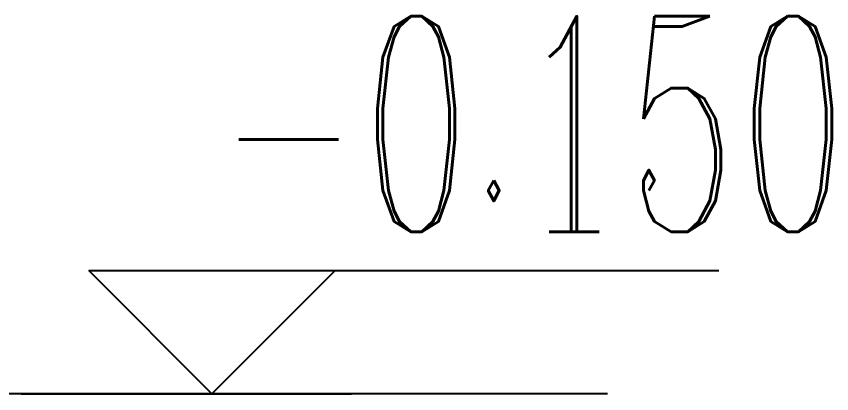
# Model space of a CAD drawing. Extents: x -409572 to -157272, y 600795 to 878326.
# Drawn here: x -345161 to -343444, y 812072 to 812867 of the extents above; entities that cross this region are included whole.
import ezdxf

# ---------------------------------------------------------------- set-up
doc = ezdxf.new("R2010")
doc.units = 0
doc.header["$LTSCALE"] = 1000
doc.header["$MEASUREMENT"] = 0
for name, color, linetype in [('0-给水标注', 7, 'CONTINUOUS'), ('STAIR', 2, 'CONTINUOUS'), ('WIRE-照明', 1, 'CONTINUOUS')]:
    doc.layers.add(name, color=color, linetype=linetype)
doc.styles.add('STY53', font='COMPLEX', dxfattribs={"width": 0.6, "bigfont": 'HZTXT'})

msp = doc.modelspace()

# ---------------------------------------------------------------- linework, layer by layer
at = {"layer": '0-给水标注', "color": 134}
for p, q in [((-345008.1, 812331.4), (-343682, 812331.4)), ((-344748.9, 812072.2), (-345008.1, 812331.4)), ((-344748.9, 812072.2), (-344489.7, 812331.4)), ((-345150.2, 812072.2), (-344455.4, 812072.2))]:
    msp.add_line(p, q, dxfattribs=at)
at = {"layer": 'STAIR', "color": 3, "ltscale": 2}
msp.add_line((-343916.4, 812072.2), (-357499.2, 812072.2), dxfattribs=at)

# ---------------------------------------------------------------- texts
at = {"layer": 'WIRE-照明', "color": 3, "linetype": 'CONTINUOUS', "style": 'STY53', "width": 0.6}
msp.add_text('-0.150', height=453.5, dxfattribs=at).set_placement((-344738.8, 812413.4))

doc.saveas('drawing.dxf')
